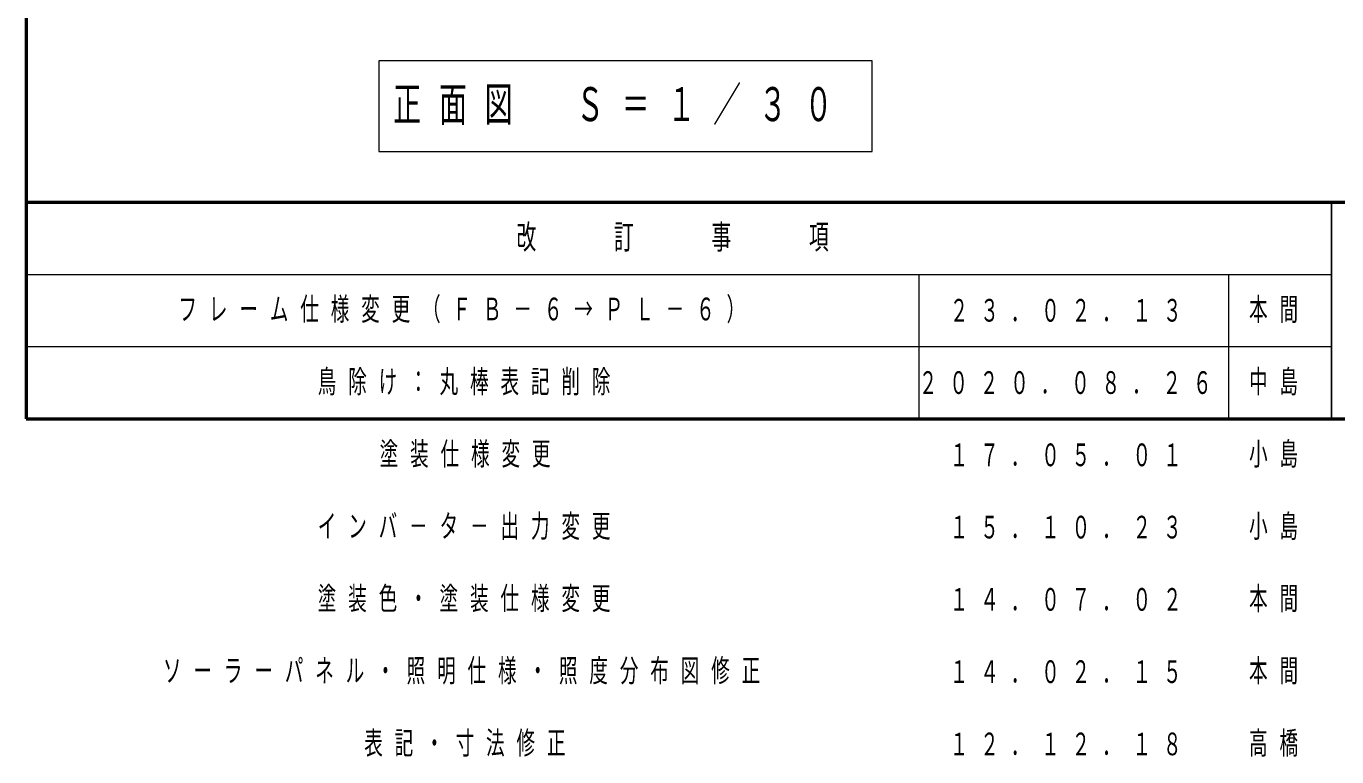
# Model space of a CAD drawing. Units: millimetres on the paper, scale 1:30. Extents: x 1315 to 1680, y -330 to -40.
# Drawn here: x 1315 to 1442, y -329.7 to -259 of the extents above; entities that cross this region are included whole.
import ezdxf

# ---------------------------------------------------------------- set-up
doc = ezdxf.new("R2010")
doc.units = ezdxf.units.MM
doc.layers.add('1_30', color=7, linetype='Continuous', lineweight=25)
doc.layers.add('NAKAMURA図枠', color=7, linetype='Continuous', lineweight=13)
doc.layers.add('図デ_タ99', color=7, linetype='Continuous')
doc.styles.add('ＭＳ ゴシック', font='')
doc.styles.get('ＭＳ ゴシック').set_extended_font_data('MS Gothic')

msp = doc.modelspace()

# ---------------------------------------------------------------- linework, layer by layer
at = {"layer": '1_30', "lineweight": 13}
for p, q in [((1349.174, -262.308), (1349.174, -271.108)), ((1396.974, -262.308), (1349.174, -262.308)), ((1396.974, -271.108), (1396.974, -262.308)), ((1349.174, -271.108), (1396.974, -271.108))]:
    msp.add_line(p, q, dxfattribs=at)
at = {"layer": 'NAKAMURA図枠', "lineweight": 50}
for p, q in [((1315, -40), (1315, -297)), ((1315, -276), (1680, -276)), ((1315, -297), (1680, -297))]:
    msp.add_line(p, q, dxfattribs=at)
at = {"layer": 'NAKAMURA図枠', "lineweight": 25}
msp.add_line((1441.5, -276), (1441.5, -297), dxfattribs=at)
at = {"layer": 'NAKAMURA図枠'}
for p, q in [((1315, -283), (1441.5, -283)), ((1401.5, -283), (1401.5, -297)), ((1431.5, -283), (1431.5, -297)), ((1315, -290), (1441.5, -290))]:
    msp.add_line(p, q, dxfattribs=at)

# ---------------------------------------------------------------- texts
at = {"layer": '1_30', "insert": (1350.574, -266.708), "char_height": 3.299, "attachment_point": 4, "style": 'ＭＳ ゴシック'}
msp.add_mtext('\\T1.64;\\W0.6;正面図\u3000Ｓ＝１／３０', dxfattribs=at)
at = {"layer": 'NAKAMURA図枠', "color": 4, "insert": (1378.25, -279.5), "char_height": 2.346, "attachment_point": 5, "style": 'ＭＳ ゴシック'}
msp.add_mtext('\\T1.64;\\W0.6;改\u3000\u3000訂\u3000\u3000事\u3000\u3000項', dxfattribs=at)
at = {"layer": '図デ_タ99', "char_height": 2.199, "attachment_point": 4, "style": 'ＭＳ ゴシック'}
for s, insert in [('\\T1.64;\\W0.6;フレーム仕様変更（ＦＢ－６→ＰＬ－６）', (1329.75, -286.5)), ('\\T1.64;\\W0.6;２３．０２．１３', (1404.5, -286.5)), ('\\T1.64;\\W0.6;本間', (1433.5, -286.5)), ('\\T1.64;\\W0.6;鳥除け：丸棒表記削除', (1343.25, -293.5)), ('\\T1.64;\\W0.6;中島', (1433.5, -293.5)), ('\\T1.64;\\W0.6;２０２０．０８．２６', (1401.5, -293.5)), ('\\T1.64;\\W0.6;塗装仕様変更', (1349.25, -300.5)), ('\\T1.64;\\W0.6;１７．０５．０１', (1404.5, -300.5)), ('\\T1.64;\\W0.6;小島', (1433.5, -300.5)), ('\\T1.64;\\W0.6;インバ－タ－出力変更', (1343.25, -307.5)), ('\\T1.64;\\W0.6;小島', (1433.5, -307.5)), ('\\T1.64;\\W0.6;１５．１０．２３', (1404.5, -307.5)), ('\\T1.64;\\W0.6;塗装色・塗装仕様変更', (1343.25, -314.5)), ('\\T1.64;\\W0.6;１４．０７．０２', (1404.5, -314.5)), ('\\T1.64;\\W0.6;本間', (1433.5, -314.5)), ('\\T1.64;\\W0.6;ソーラーパネル・照明仕様・照度分布図修正', (1328.25, -321.5)), ('\\T1.64;\\W0.6;本間', (1433.5, -321.5)), ('\\T1.64;\\W0.6;１４．０２．１５', (1404.5, -321.5)), ('\\T1.64;\\W0.6;表記・寸法修正', (1347.75, -328.5)), ('\\T1.64;\\W0.6;１２．１２．１８', (1404.5, -328.5)), ('\\T1.64;\\W0.6;高橋', (1433.5, -328.5))]:
    msp.add_mtext(s, dxfattribs=dict(at, insert=insert))

doc.saveas('drawing.dxf')
